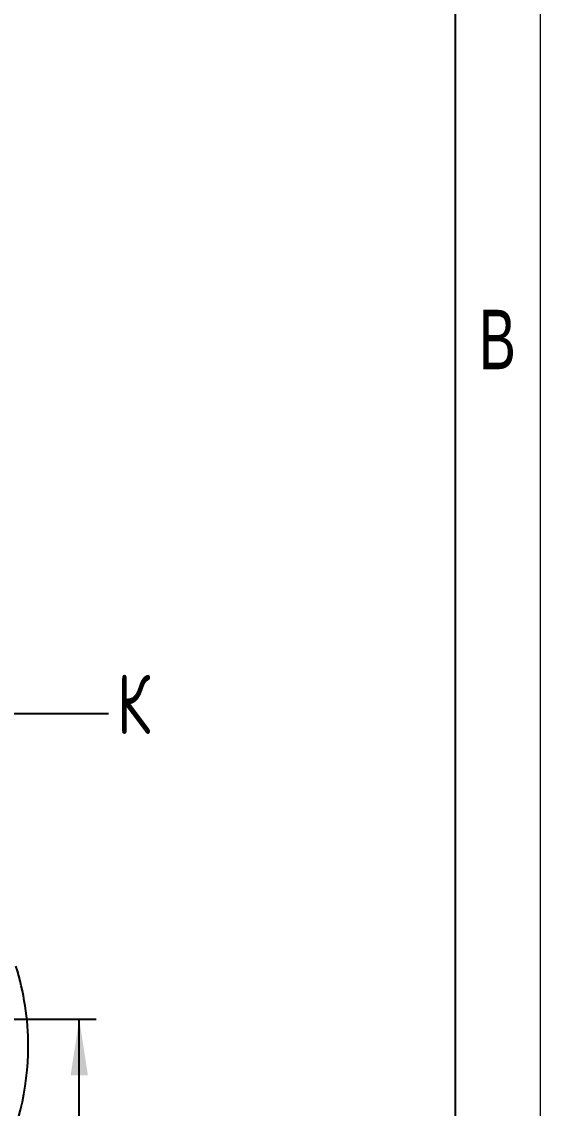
# Model space of a CAD drawing. Header units: millimetres. Extents: x -1160 to 841, y -1082 to 594.
# Drawn here: x 810.5 to 841, y 398.4 to 462.3 of the extents above; entities that cross this region are included whole.
import ezdxf

# ---------------------------------------------------------------- set-up
doc = ezdxf.new("R2010")
doc.units = ezdxf.units.MM
doc.layers.add('FORMAT', color=7, linetype='Continuous')
doc.layers.add('ОСЕВЫЕ', color=7, linetype='Continuous')
doc.styles.add('SLDTEXTSTYLE0', font='TXT', dxfattribs={"width": 0.7, "bigfont": 'bigfont'})
doc.styles.add('SLDTEXTSTYLE1', font='TXT', dxfattribs={"width": 0.7})
doc.dimstyles.new('SLDDIMSTYLE1', dxfattribs={"dimtxt": 3.5, "dimasz": 3.302, "dimexe": 0, "dimexo": 0.0625, "dimgap": 0.875, "dimtad": 1, "dimdec": 0, "dimlfac": 5, "dimrnd": 1e-09, "dimzin": 12, "dimdsep": 46, "dimtxsty": 'SLDTEXTSTYLE1', "dimsah": 1, "dimcen": 0.09, "dimadec": 0, "dimazin": 3, "dimtol": 1, "dimtp": 3, "dimtm": 3, "dimtfac": 1, "dimtdec": 0, "dimtofl": 0, "dimtmove": 0, "dimatfit": 3, "dimfxl": 0, "dimfrac": 2, "dimtolj": 1, "dimtzin": 12, "dimarcsym": 0})
doc.dimstyles.new('SLDDIMSTYLE6', dxfattribs={"dimtxt": 0.18, "dimasz": 3.302, "dimexe": 0, "dimexo": 0.0625, "dimgap": 0, "dimtad": 0, "dimtih": 1, "dimtoh": 1, "dimdec": 0, "dimrnd": 1e-09, "dimzin": 0, "dimdsep": 46, "dimtxsty": 'Standard', "dimblk1": 'NONE', "dimblk2": 'NONE', "dimsah": 1, "dimcen": 0.09, "dimadec": 0, "dimazin": 0, "dimtfac": 3.302, "dimtdec": 0, "dimtofl": 0, "dimtmove": 0, "dimatfit": 3, "dimldrblk": 'NONE', "dimfxl": 0, "dimfrac": 2, "dimtolj": 1, "dimtzin": 0, "dimarcsym": 0})

# ---------------------------------------------------------------- blocks, each defined once
blk = doc.blocks.new('_D_20')
at = {"layer": 'FORMAT'}
for p, q in [((794.798, 403.644), (814.848, 403.644)), ((813.848, 340.687), (813.848, 403.644)), ((780.904, 340.687), (814.848, 340.687))]:
    blk.add_line(p, q, dxfattribs=at)
for points in [[(813.848, 403.644), (813.34, 400.342), (814.356, 400.342)], [(813.848, 340.687), (814.356, 343.989), (813.34, 343.989)]]:
    blk.add_solid(points, dxfattribs=at)
at = {"layer": 'FORMAT', "attachment_point": 1, "rotation": 90, "style": 'SLDTEXTSTYLE1'}
for s, insert, char_height in [('3', (808.157, 388.912), 2), ('3', (810.793, 388.912), 2), ('+', (808.157, 387.847), 2), ('-', (810.793, 387.776), 2), ('312', (809.336, 380.562), 3.5)]:
    blk.add_mtext(s, dxfattribs=dict(at, insert=insert, char_height=char_height))
blk = doc.blocks.new('_NONE')

msp = doc.modelspace()

# ---------------------------------------------------------------- linework, layer by layer
at = {"color": 7, "linetype": 'Continuous', "lineweight": 25}
msp.add_line((836, 5), (836, 589), dxfattribs=at)
for start, end in [(0, 17.5), (332.5, 0)]:
    msp.add_arc((795.144549, 402.043924), 15.7, start, end, dxfattribs=at)
at = {"layer": 'ОСЕВЫЕ', "lineweight": 18}
msp.add_line((841, 594), (841, 0), dxfattribs=at)

# ---------------------------------------------------------------- texts
at = {"color": 7, "linetype": 'Continuous', "lineweight": 0, "insert": (838.473264, 445.384458), "char_height": 3.5, "attachment_point": 2, "style": 'SLDTEXTSTYLE1'}
msp.add_mtext('B', dxfattribs=at)
at = {"color": 7, "linetype": 'Continuous', "lineweight": 18, "insert": (816.076057, 423.926201), "char_height": 3.5, "attachment_point": 1, "style": 'SLDTEXTSTYLE0'}
msp.add_mtext('\\M+1844B', dxfattribs=at)

# ---------------------------------------------------------------- dimensions: what is measured, and where the dimension line sits
at = {"layer": 'FORMAT'}
dim = msp.add_linear_dim(base=(813.848184, 403.644102), p1=(780.903954, 340.68681), p2=(794.798044, 403.644102), angle=90, dimstyle='SLDDIMSTYLE1', dxfattribs=at)
dim.commit()
dim.dimension.update_dxf_attribs({"geometry": '_D_20', "text_midpoint": (813.848184, 385.30488), "dimtype": 160})

# ---------------------------------------------------------------- leaders
at = {"color": 7, "linetype": 'Continuous', "lineweight": 18, "has_arrowhead": 0}
msp.add_leader([(796.383603, 409.407041), (809.226057, 421.620781), (815.576057, 421.620781)], dimstyle='SLDDIMSTYLE6', dxfattribs=at)

doc.saveas('drawing.dxf')
